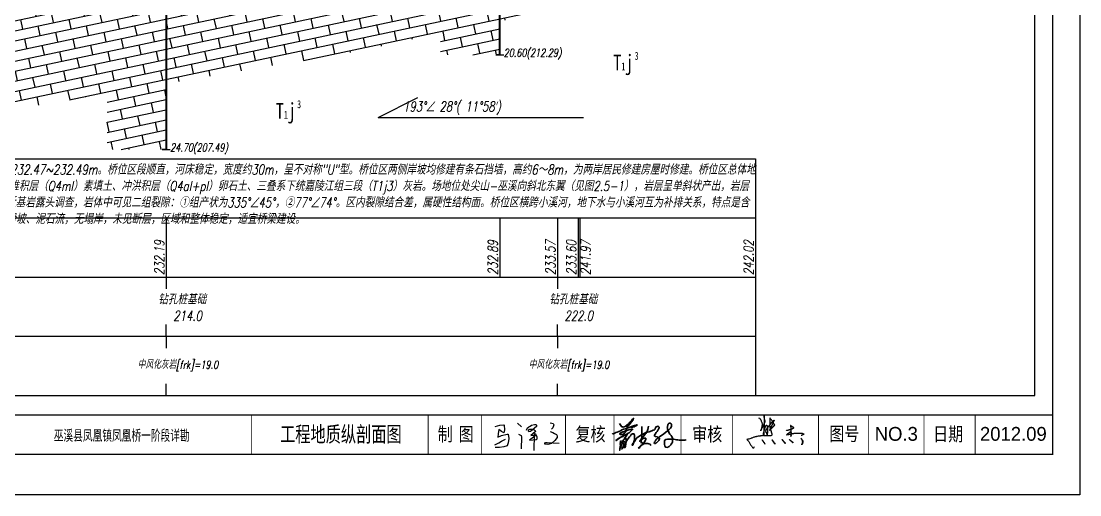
# Model space of a CAD drawing. Header units: millimetres. Extents: x -513 to 23624, y -721 to 12066.
# Drawn here: x 533 to 801.1, y -68.7 to 51.3 of the extents above; entities that cross this region are included whole.
import ezdxf
from ezdxf.enums import TextEntityAlignment as Align

# ---------------------------------------------------------------- set-up
doc = ezdxf.new("R2010")
doc.units = ezdxf.units.MM
doc.linetypes.add('x-tc', pattern=[18, 15, -3])
doc.layers.add('图框', color=7, linetype='Continuous')
doc.layers.add('签名', color=7, linetype='Continuous')
doc.styles.add('FS', font='fsdb_e.shx', dxfattribs={"width": 0.75, "bigfont": 'fsdb.shx'})
doc.styles.add('FSMM', font='fsdb_e.shx', dxfattribs={"width": 0.75, "bigfont": 'fsdb.shx'})
doc.styles.get("Standard").update_dxf_attribs({"font": 'italc1.shx', "width": 0.75, "bigfont": 'fsdb.shx'})
doc.styles.add('xdb', font='italc1.shx', dxfattribs={"width": 0.75, "bigfont": 'fsdb.shx'})
pattern_1 = [(11.9783, (0, 0), (-0.518852, 2.445566), []), (101.9783, (0, 0), (-4.431758, 1.615402), [2.5, -2.5])]

# ---------------------------------------------------------------- blocks, each defined once
blk = doc.blocks.new('A$C0A595376')
at = {"layer": '签名', "color": 7, "linetype": 'x-tc', "lineweight": -3}
for p, q in [((-0.84, 4.08), (0.06, 4.32)), ((0.06, 4.32), (0.84, 4.39)), ((0.84, 4.39), (0.96, 4.29)), ((0.96, 4.29), (0.98, 3.4)), ((3.52, 4.68), (4.29, 4)), ((5.73, 4), (5.97, 4.14)), ((5.97, 4.14), (6.24, 4.34)), ((6.24, 4.34), (6.82, 4.44)), ((6.82, 4.44), (7, 4.45)), ((7, 4.45), (7.15, 4.44)), ((7.15, 4.44), (7.24, 4.35)), ((7.24, 4.35), (7.26, 4.09)), ((9.91, 4.75), (10.23, 4.7)), ((10.23, 4.7), (10.47, 4.62)), ((10.6, 4.38), (10.44, 3.8)), ((10.47, 4.62), (10.6, 4.38)), ((-0.22, 2.61), (-0.31, 1.99)), ((-0.31, 1.99), (0.4, 2.28)), ((-0.08, 3.48), (-0.22, 2.61)), ((0.41, 3.1), (-0.08, 3.48)), ((0.4, 2.28), (1.49, 2.6)), ((0.85, 2.81), (0.41, 3.1)), ((0.98, 3.4), (0.85, 2.81)), ((1.49, 2.6), (1.73, 2.57)), ((1.73, 2.57), (1.82, 1.74)), ((3.74, 2.54), (4.24, 2.31)), ((4.24, 2.31), (4.32, 1.96)), ((5.26, 3.36), (5.5, 3.77)), ((5.5, 3.77), (5.73, 4)), ((5.68, 3.28), (5.85, 3.53)), ((5.68, 3.17), (5.68, 3.28)), ((5.73, 3.04), (5.68, 3.17)), ((6.05, 3.08), (5.73, 3.04)), ((5.85, 3.53), (6.13, 3.55)), ((7.2, 2.38), (5.9, 1.41)), ((6.41, 3.36), (6.05, 3.08)), ((6.54, 2.63), (6.11, 2.31)), ((6.11, 2.31), (7.2, 2.38)), ((6.13, 3.55), (6.56, 3.55)), ((7.26, 4.09), (6.41, 3.36)), ((7.07, 3.11), (6.54, 2.63)), ((6.56, 3.55), (6.97, 3.3)), ((6.75, 2.48), (6.73, -0.6)), ((6.8, 2.55), (6.75, 2.48)), ((6.88, 2.63), (6.8, 2.55)), ((7.12, 2.51), (6.88, 2.63)), ((6.97, 3.3), (7.07, 3.11)), ((7.35, 2.06), (7.12, 2.51)), ((9.89, 3.08), (10.44, 2.92)), ((10.44, 3.8), (10.15, 3.53)), ((10.44, 2.92), (10.76, 2.71)), ((10.76, 2.71), (11.13, 2.5)), ((11.13, 2.5), (11.27, 2.23)), ((11.27, 2.23), (11.27, 1.89)), ((-0.87, 0.47), (-0.12, 0.9)), ((0, 0), (-0.82, 0)), ((-0.12, 0.9), (0.43, 1.22)), ((0.87, 0.08), (0, 0)), ((0.43, 1.22), (1.2, 1.62)), ((1.54, 0.32), (0.87, 0.08)), ((1.73, 0.91), (1.54, 0.32)), ((1.82, 1.74), (1.73, 0.91)), ((4.32, 1.96), (4.26, -0.3)), ((5.9, 1.41), (7.16, 1.54)), ((7.16, 1.54), (7.39, 1.69)), ((7.39, 1.84), (7.35, 2.06)), ((7.39, 1.69), (7.39, 1.84)), ((8.88, 0.78), (8.98, 0.94)), ((8.88, 0.64), (8.88, 0.78)), ((9.41, 0.56), (8.88, 0.64)), ((8.98, 0.94), (9.3, 0.96)), ((9.3, 0.96), (11.64, 0.8)), ((10.15, 0.78), (9.41, 0.56)), ((10.81, 1.31), (10.15, 0.78)), ((11.27, 1.89), (10.81, 1.31))]:
    blk.add_line(p, q, dxfattribs=at)
blk = doc.blocks.new('A$C4A3225B1')
at = {"layer": '签名', "color": 7, "linetype": 'Continuous'}
for points in [[(1.36, 7.58), (1.79, 7.33), (1.86, 7.19), (1.94, 7.05), (2.02, 6.89), (2.17, 6.56), (2.24, 6.4), (2.27, 6.18), (2.29, 5.78), (2.26, 5.6), (2.2, 5.26), (2.16, 5.04), (2, 4.42), (2.04, 4.58), (1.99, 4.44), (1.94, 4.3), (1.99, 4.42), (2.01, 4.46), (2.04, 4.51), (2.06, 4.55), (2.07, 4.58), (2.09, 4.62), (2.11, 4.66), (2.14, 4.71), (2.16, 4.75), (2.18, 4.79), (2.19, 4.82), (2.32, 5.09), (2.4, 5.25), (2.47, 5.39), (2.52, 5.5), (2.58, 5.62), (2.66, 5.78), (2.78, 6.02), (2.88, 6.22), (2.97, 6.41), (3.03, 6.53), (3.08, 6.63), (3.11, 6.7), (3.08, 6.77), (3.04, 6.86), (3.01, 6.93), (2.96, 7.03), (2.94, 7.14), (2.92, 7.25), (2.9, 7.38), (2.88, 7.51), (2.86, 7.63), (2.84, 7.73), (2.83, 7.82), (2.83, 7.99), (2.81, 8.25), (2.83, 7.99), (2.81, 7.91), (2.84, 7.73), (2.8, 7.52), (2.8, 7.29), (2.79, 7.02), (2.79, 6.64), (2.79, 6.38), (2.78, 6.26), (2.78, 6.09), (2.78, 6.02), (2.78, 5.8), (2.77, 5.32), (2.76, 4.8), (2.75, 4.23), (2.75, 4.03), (2.75, 3.93), (2.75, 3.84), (2.75, 3.74), (2.74, 3.65), (2.74, 3.6), (2.74, 3.55), (2.74, 3.5), (2.74, 3.43), (2.74, 3.29), (2.74, 3.23), (2.74, 3.15), (2.71, 3.19), (2.69, 3.23), (2.68, 3.29), (2.68, 3.37), (2.68, 3.48), (2.67, 3.61), (2.66, 3.73), (2.68, 3.78), (2.69, 3.83), (2.71, 3.88), (2.73, 3.95), (2.75, 4.03), (2.78, 4.14), (2.8, 4.2), (2.81, 4.25), (2.82, 4.28), (2.83, 4.32), (2.85, 4.37), (2.86, 4.39), (2.87, 4.45), (2.94, 4.68), (2.99, 4.84), (3.02, 4.95), (3.06, 5.1), (3.08, 5.17), (3.11, 5.27), (3.15, 5.38), (3.19, 5.53), (3.28, 5.63), (3.32, 5.67), (3.36, 5.73), (3.43, 5.71), (3.49, 5.7), (3.53, 5.64), (3.56, 5.58), (3.58, 5.46), (3.58, 5.37), (3.6, 5.25), (3.61, 5.16), (3.62, 5.06), (3.63, 4.98), (3.63, 4.97), (3.66, 4.68), (3.68, 4.48), (3.69, 4.38), (3.68, 4.28), (3.67, 4.22), (3.67, 4.15), (3.66, 4.05), (3.65, 3.99), (3.64, 3.88), (3.63, 3.8), (3.61, 3.6), (3.61, 3.44), (3.61, 3.36), (3.61, 3.32), (3.61, 3.28), (3.6, 3.32), (3.59, 3.36), (3.58, 3.39), (3.56, 3.43), (3.54, 3.49), (3.53, 3.54), (3.5, 3.62), (3.48, 3.67), (3.46, 3.73), (3.44, 3.8), (3.41, 3.83), (3.38, 3.86), (3.35, 3.89), (3.33, 3.91), (3.28, 3.96), (3.26, 3.98), (3.23, 4.01), (3.21, 4.03), (3.21, 4.05), (3.21, 4.08), (3.2, 4.1), (3.2, 4.14), (3.2, 4.16), (3.19, 4.25), (3.24, 4.35), (3.27, 4.41), (3.32, 4.51), (3.36, 4.58), (3.4, 4.64), (3.44, 4.71), (3.49, 4.79), (3.52, 4.82), (3.54, 4.85), (3.59, 4.92), (3.63, 4.98), (3.69, 5.06), (3.74, 5.13), (3.79, 5.19), (3.86, 5.3), (3.91, 5.37), (3.99, 5.47), (4.04, 5.54), (4.15, 5.69), (4.22, 5.78), (4.35, 5.95), (4.4, 6.03), (4.44, 6.08), (4.49, 6.14), (4.52, 6.17), (4.56, 6.22), (4.63, 6.3), (4.69, 6.38), (4.73, 6.43), (4.77, 6.47), (4.81, 6.53), (4.86, 6.57), (4.89, 6.6), (4.95, 6.65), (4.98, 6.68), (5.05, 6.75), (5.15, 6.84), (5.23, 6.91), (5.23, 6.98), (5.29, 6.98), (5.3, 6.98), (5.32, 6.98), (5.27, 6.87), (5.22, 6.77), (5.17, 6.65), (5.12, 6.54), (5.09, 6.43), (5.02, 6.32), (4.97, 6.2), (4.89, 6.04), (4.87, 5.99), (4.8, 5.84), (4.73, 5.68), (4.68, 5.57), (4.63, 5.46), (4.6, 5.39), (4.56, 5.31), (4.48, 5.13), (4.43, 5.02), (4.36, 4.86), (4.29, 4.72), (4.25, 4.63), (4.2, 4.5), (4.17, 4.44), (4.14, 4.38), (4.21, 4.45), (4.26, 4.5), (4.3, 4.55), (4.38, 4.62), (4.43, 4.65), (4.42, 4.67), (4.49, 4.74), (4.57, 4.82), (4.59, 4.85), (4.69, 4.95), (4.76, 5.02), (4.81, 5.08), (4.92, 5.18), (4.99, 5.25), (5.03, 5.3), (5.09, 5.37), (5.15, 5.42), (5.2, 5.47), (5.26, 5.54), (5.3, 5.58), (5.35, 5.63), (5.39, 5.67), (5.42, 5.7), (5.44, 5.72), (5.47, 5.75), (5.49, 5.77), (5.47, 5.81), (5.45, 5.84), (5.43, 5.87), (5.35, 6), (5.23, 6.19), (5.14, 6.35), (5.08, 6.45), (4.95, 6.65), (4.82, 6.85), (4.66, 7.06), (4.57, 7.2), (4.44, 7.38), (4.35, 7.44), (4.26, 7.5), (4.26, 7.33), (4.26, 7.18), (4.26, 7.08), (4.26, 6.84), (4.26, 6.65), (4.26, 6.44), (4.26, 6.23), (4.24, 6.04), (4.21, 5.85), (4.22, 5.78), (4.15, 5.69), (4.23, 5.59), (4.24, 5.33), (4.28, 5.16), (4.31, 5), (4.36, 4.86), (4.43, 4.65), (4.54, 4.3), (4.59, 4.09), (4.64, 3.88), (4.71, 3.7), (4.79, 3.53), (4.76, 3.25), (4.66, 3.1), (4.4, 3.06), (4.14, 3.03), (3.83, 3.03), (3.65, 3.03), (3.36, 3.03), (3.09, 3.05), (2.9, 3.06), (2.74, 3.06), (2.66, 3.08), (2.35, 3.05), (2.04, 3.03), (1.78, 2.99), (1.6, 2.96), (1.27, 2.92), (0.88, 2.84), (0.66, 2.79), (0.36, 2.73), (-0.34, 2.48), (-0.58, 2.39), (-1.04, 2.23), (-1.29, 2.15), (-1.54, 2.08), (-1.34, 1.86), (-0.94, 1.28), (-0.74, 0.9), (-0.53, 0.64), (-0.32, 0.37), (-0.23, 0.22), (-0.08, 0.02), (0.16, 0.02), (0.34, 0.31)], [(8.39, 4.43), (8.55, 4.43), (8.62, 4.44), (8.71, 4.44), (8.77, 4.45), (8.84, 4.45), (8.91, 4.48), (9.06, 4.54), (9.14, 4.57), (9.27, 4.63), (9.43, 4.67), (9.49, 4.69), (9.63, 4.72), (9.72, 4.75), (9.85, 4.81), (9.9, 4.84), (10.07, 4.91), (10.15, 4.95), (10.25, 5.01), (10.35, 5.08), (10.24, 5.14), (10.15, 5.2), (10.05, 5.27), (9.99, 5.31), (9.9, 5.37), (9.81, 5.43), (9.74, 5.48), (9.67, 5.53), (9.61, 5.57), (9.52, 5.63), (9.52, 5.55), (9.52, 5.37), (9.53, 5.29), (9.53, 5.11), (9.53, 5.04), (9.53, 4.94), (9.54, 4.86), (9.54, 4.79), (9.54, 4.72), (9.54, 4.7), (9.54, 4.64), (9.54, 4.61), (9.54, 4.55), (9.54, 4.52), (9.54, 4.46), (9.55, 4.39), (9.55, 4.28), (9.55, 4.16), (9.55, 4.04), (9.56, 3.95), (9.56, 3.78), (9.56, 3.68), (9.56, 3.58), (9.58, 3.52), (9.57, 3.41), (9.57, 3.3), (9.57, 3.23), (9.58, 3.1), (9.63, 3.09), (9.59, 3.02), (9.6, 2.96), (9.59, 2.9), (9.61, 3.03), (9.62, 3.07), (9.63, 3.13), (9.64, 3.19), (9.67, 3.26), (9.66, 3.31), (9.67, 3.39), (9.68, 3.45), (9.69, 3.5), (9.7, 3.54), (9.75, 3.69), (9.73, 3.78), (9.77, 3.83), (9.74, 3.85), (9.72, 3.87), (9.68, 3.9), (9.64, 3.93), (9.62, 3.95), (9.56, 3.95), (9.51, 3.95), (9.39, 3.95), (9.31, 3.89), (9.26, 3.86), (9.2, 3.81), (9.13, 3.77), (9.09, 3.74), (9.05, 3.71), (9.01, 3.68), (8.95, 3.64), (8.9, 3.6), (8.83, 3.55), (8.77, 3.51), (8.73, 3.49), (8.69, 3.46), (8.63, 3.42), (8.6, 3.39), (8.56, 3.36), (8.52, 3.34), (8.47, 3.3), (8.59, 3.32), (8.73, 3.35), (8.83, 3.37), (8.92, 3.39), (9.02, 3.41), (9.11, 3.43), (9.17, 3.44), (9.26, 3.46), (9.35, 3.47), (9.45, 3.49), (9.49, 3.5), (9.56, 3.52), (9.65, 3.53), (9.73, 3.55), (9.8, 3.56), (9.87, 3.58), (9.97, 3.59), (10.03, 3.6), (10.11, 3.62), (10.19, 3.63), (10.27, 3.65), (10.31, 3.65), (10.37, 3.67), (10.42, 3.68), (10.51, 3.68), (10.88, 3.7), (10.97, 3.7), (11.17, 3.7), (11.28, 3.7), (11.4, 3.7), (11.54, 3.7), (11.65, 3.7), (11.82, 3.7), (11.94, 3.7), (12.05, 3.7), (12.18, 3.69), (12.26, 3.69), (12.34, 3.68), (12.41, 3.68), (12.47, 3.68), (12.6, 3.63), (12.72, 3.58), (12.75, 3.55), (12.84, 3.5), (12.82, 3.48), (12.79, 3.41), (12.75, 3.35), (12.69, 3.32), (12.64, 3.3), (12.52, 3.25), (12.45, 3.22), (12.37, 3.18), (12.29, 3.14), (12.22, 3.1)], [(4.8, 2.02), (4.94, 1.89), (4.99, 1.81), (5.07, 1.71), (5.08, 1.61), (5.16, 1.57), (5.18, 1.48), (5.24, 1.39), (5.29, 1.32), (5.37, 1.2), (5.43, 1.11), (5.49, 1.02), (5.52, 0.98), (5.56, 1.03), (5.48, 1.12), (5.37, 1.2), (5.3, 1.31), (5.25, 1.45), (5.07, 1.63), (5, 1.73), (4.89, 1.9), (4.8, 2.02), (5.14, 1.6), (5.21, 1.5), (5.36, 1.27), (5.53, 1.04), (5.52, 1.03), (5.46, 1.08), (5.42, 1.14), (5.37, 1.21), (5.31, 1.29), (5.27, 1.35), (5.21, 1.43), (5.17, 1.49), (5.11, 1.54)], [(7.32, 2.1), (7.46, 1.98), (7.53, 1.91), (7.61, 1.81), (7.64, 1.72), (7.72, 1.68), (7.75, 1.59), (7.81, 1.51), (7.86, 1.45), (7.96, 1.33), (8.03, 1.25), (8.1, 1.17), (8.13, 1.13), (8.16, 1.18), (8.08, 1.26), (7.96, 1.33), (7.88, 1.43), (7.82, 1.57), (7.63, 1.73), (7.54, 1.83), (7.42, 1.98), (7.32, 2.1), (7.69, 1.71), (7.77, 1.62), (7.95, 1.4), (8.14, 1.18), (8.12, 1.17), (8.06, 1.22), (8.01, 1.27), (7.96, 1.34), (7.89, 1.41), (7.84, 1.47), (7.78, 1.55), (7.73, 1.6), (7.67, 1.65)], [(9.16, 2.08), (9.33, 1.99), (9.4, 1.93), (9.5, 1.85), (9.54, 1.77), (9.63, 1.74), (9.67, 1.66), (9.75, 1.6), (9.82, 1.54), (9.94, 1.45), (10.02, 1.38), (10.1, 1.31), (10.14, 1.28), (10.16, 1.34), (10.06, 1.4), (9.94, 1.44), (9.83, 1.53), (9.75, 1.65), (9.53, 1.78), (9.43, 1.86), (9.28, 1.98), (9.16, 2.08), (9.6, 1.77), (9.7, 1.69), (9.91, 1.51), (10.13, 1.33), (10.12, 1.32), (10.05, 1.35), (9.99, 1.4), (9.93, 1.45), (9.85, 1.52), (9.79, 1.57), (9.72, 1.63), (9.66, 1.67), (9.59, 1.71)], [(12.12, 2.45), (12.38, 2.07), (12.56, 1.81), (12.59, 1.67), (12.62, 1.52), (12.56, 1.24), (12.51, 1.11), (12.46, 0.99), (12.39, 0.88), (12.33, 0.77), (12.46, 1.06), (12.56, 1.31), (12.57, 1.57), (12.55, 1.64), (12.55, 1.73), (12.52, 1.83), (12.45, 1.91), (12.43, 1.95), (12.41, 1.98), (12.3, 2.18), (12.23, 2.28), (12.17, 2.37), (12.12, 2.45), (12.41, 2.03), (12.44, 1.99), (12.48, 1.93), (12.51, 1.89), (12.53, 1.85), (12.55, 1.83), (12.56, 1.8), (12.57, 1.77), (12.58, 1.71), (12.59, 1.67), (12.59, 1.63), (12.6, 1.59), (12.59, 1.57), (12.59, 1.54), (12.6, 1.52), (12.61, 1.49), (12.59, 1.38), (12.54, 1.27), (12.52, 1.22), (12.48, 1.13), (12.46, 1.06), (12.4, 0.91), (12.39, 0.88), (12.37, 0.85), (12.35, 0.82), (12.34, 0.79), (12.33, 0.77)]]:
    blk.add_spline(points, degree=3, dxfattribs=at)
at = {"layer": '签名', "color": 7, "linetype": 'Continuous', "start_tangent": (0.570994, -0.820954), "end_tangent": (0.570994, -0.820954)}
blk.add_spline([(2.31, 2.02), (2.48, 1.77), (2.58, 1.64), (2.67, 1.5), (2.76, 1.38), (2.86, 1.23), (2.97, 1.1), (3.05, 1.05), (3.03, 0.98), (2.96, 1.05), (2.9, 1.11), (2.85, 1.19), (2.8, 1.25), (2.75, 1.34), (2.7, 1.42), (2.61, 1.54), (2.54, 1.69), (2.45, 1.82), (2.4, 1.89), (2.31, 2.02)], degree=3, dxfattribs=at)
blk = doc.blocks.new('z')
at = {"layer": '图框', "color": 7, "lineweight": 35}
for points in [[(35627849.8, 3315053.1), (35627850.8, 3315051.7), (35627851.6, 3315050.4), (35627852.3, 3315049.2), (35627853.1, 3315048.9), (35627853.8, 3315048.7), (35627854.6, 3315048.4), (35627855.6, 3315048.7), (35627857.1, 3315049.2), (35627859.3, 3315050.9), (35627860.8, 3315052.1), (35627862, 3315053.6), (35627862.9, 3315054.7), (35627864.1, 3315056.2), (35627865.5, 3315057.3), (35627866.4, 3315058.7), (35627867.8, 3315059.8), (35627867.2, 3315057.9), (35627865.1, 3315055.3), (35627863.8, 3315053.7), (35627861.9, 3315051.4), (35627860.7, 3315049.9), (35627858.7, 3315048.1)], [(35627840.7, 3315040.9), (35627841.2, 3315040.2), (35627841.5, 3315040), (35627842.1, 3315040.1), (35627843.9, 3315040.9), (35627845.2, 3315041.5), (35627847, 3315042.3), (35627848.9, 3315043.1), (35627850.9, 3315044), (35627852.8, 3315044.9), (35627854.8, 3315045.8), (35627857.3, 3315046.3), (35627859.6, 3315047.1), (35627862.4, 3315048.1), (35627865, 3315049.2), (35627866.5, 3315049.9), (35627868.8, 3315050.7), (35627870.9, 3315051.2), (35627872, 3315051.5), (35627872.3, 3315051.2), (35627871.6, 3315050.8), (35627869.7, 3315049.8), (35627868.3, 3315049.1), (35627867, 3315048.7), (35627866.1, 3315048.2), (35627865.4, 3315048), (35627864.6, 3315047.6)], [(35627858.8, 3315046.9), (35627858.6, 3315044.6), (35627858.2, 3315043.6), (35627857.6, 3315042.6), (35627857.1, 3315041.9), (35627856.3, 3315041.1), (35627855.2, 3315040.2), (35627854.3, 3315039.6), (35627853.2, 3315039.1), (35627852.3, 3315039.1), (35627851.2, 3315039.2), (35627850.2, 3315039.7), (35627850.3, 3315040.3), (35627850.7, 3315040.9), (35627852.4, 3315041.7), (35627853.9, 3315042.4), (35627855.7, 3315043), (35627857.6, 3315043.7), (35627859.3, 3315044.3), (35627861.5, 3315045), (35627863.2, 3315045.5), (35627865, 3315045.7), (35627866.2, 3315045.8), (35627866.4, 3315045.4), (35627865.7, 3315044.9), (35627861.9, 3315041.4), (35627860.7, 3315040.7), (35627859.3, 3315039.6), (35627857.2, 3315038.7), (35627853.7, 3315036.6), (35627850.5, 3315035.2), (35627849.1, 3315034), (35627847.9, 3315033.4), (35627845.4, 3315031.7), (35627845.3, 3315031.7), (35627848.5, 3315034), (35627849.7, 3315034.6), (35627850.8, 3315035.4), (35627853.2, 3315036.5), (35627854.5, 3315037.3), (35627856.5, 3315038.3), (35627857.9, 3315038.8), (35627859.5, 3315039.5), (35627859.8, 3315039.3), (35627859.2, 3315038.2), (35627856.9, 3315035.5), (35627855.9, 3315034.5), (35627855.5, 3315034.3)], [(35627852.3, 3315031.2), (35627850.8, 3315030.1), (35627850.9, 3315028.8), (35627850.8, 3315027.2), (35627850.9, 3315024.8), (35627850.7, 3315023.5), (35627850.3, 3315021.3), (35627850.2, 3315019.5), (35627850.1, 3315019.1), (35627850.2, 3315020), (35627850.8, 3315022.2), (35627851.8, 3315024.4), (35627852.6, 3315027.3), (35627853.3, 3315029), (35627854.1, 3315030.7), (35627855, 3315032.3), (35627856.1, 3315033.4), (35627857, 3315034.3), (35627857.7, 3315034.2), (35627858.2, 3315032.8), (35627858.4, 3315032.4), (35627858.4, 3315030.3), (35627858, 3315026.7), (35627857.5, 3315024.3), (35627857.1, 3315023.2), (35627856.8, 3315022.4), (35627856.3, 3315022.4), (35627855.9, 3315022.5), (35627855.5, 3315023.8), (35627855.2, 3315025.5), (35627854.7, 3315027.1), (35627853.9, 3315028.5), (35627853.5, 3315030), (35627853.6, 3315030.7), (35627854.2, 3315030.8), (35627855, 3315030.5), (35627856.1, 3315029.9), (35627856.8, 3315029.4), (35627857.8, 3315028.6), (35627857.8, 3315027.4), (35627857.2, 3315025.7), (35627856.3, 3315024.5), (35627855.6, 3315023.4), (35627854.4, 3315022.2), (35627854.1, 3315021.7), (35627853.5, 3315021.2), (35627853, 3315020.8), (35627852.7, 3315020.8), (35627854.1, 3315023.1), (35627855, 3315024.7), (35627856, 3315026.4), (35627856.9, 3315028), (35627858.4, 3315029.8), (35627859.2, 3315031.7), (35627860.2, 3315033.4), (35627861, 3315034.1), (35627862.5, 3315036.3), (35627863.8, 3315037.5), (35627864.8, 3315039), (35627866.3, 3315039.8), (35627867.6, 3315040.2), (35627868.1, 3315040), (35627868.5, 3315039.3), (35627868.7, 3315038.4), (35627869, 3315036.5), (35627868.8, 3315035.3), (35627868.8, 3315033.8), (35627868.5, 3315031.2), (35627867.6, 3315028.1), (35627867.2, 3315026.7), (35627867, 3315026), (35627866.6, 3315025.5), (35627866.1, 3315025.5), (35627866, 3315026.3), (35627866.2, 3315026.8), (35627867.3, 3315028), (35627869.1, 3315030.8), (35627869.8, 3315032.1), (35627871.2, 3315033.8), (35627872.3, 3315035.4), (35627874, 3315036.2), (35627876.8, 3315038.1), (35627879.1, 3315039), (35627883.4, 3315041.6), (35627887.5, 3315042.7), (35627891, 3315043.9), (35627892.8, 3315044.7), (35627894.2, 3315044.9), (35627894.7, 3315045)], [(35627886.5, 3315049.8), (35627886.4, 3315047.5), (35627886, 3315045.5), (35627884.4, 3315042.2), (35627883.3, 3315040.6), (35627882.3, 3315039.5), (35627881.1, 3315037.7), (35627880, 3315036.2), (35627878.4, 3315035), (35627877.2, 3315033.2), (35627876.5, 3315031.6), (35627875.4, 3315030.6), (35627876.1, 3315031.4), (35627877.1, 3315032), (35627878.8, 3315033), (35627880.1, 3315034.2), (35627881.3, 3315034.6), (35627883.1, 3315034.3), (35627883.4, 3315033.2), (35627882.7, 3315032.1), (35627881.4, 3315029.8), (35627879.6, 3315026.9), (35627878.1, 3315025.5), (35627876.7, 3315023.7), (35627875.7, 3315023), (35627874.8, 3315021.9), (35627874, 3315021.9), (35627874.2, 3315022.8), (35627875.6, 3315023.7), (35627876.9, 3315025.2), (35627878.5, 3315026.1), (35627880.9, 3315027.1), (35627882.5, 3315027.5), (35627884.7, 3315027.8), (35627885.9, 3315027.8), (35627886.9, 3315027.4), (35627888.6, 3315026.8), (35627889.1, 3315026.2), (35627889.6, 3315025.3)], [(35627878.1, 3315049.2), (35627878.3, 3315039.9), (35627878.1, 3315036.1), (35627877.8, 3315033.7), (35627877.5, 3315030.8), (35627877.5, 3315029), (35627877.9, 3315028.3), (35627878.7, 3315030)], [(35627894.7, 3315045), (35627895.1, 3315046.9), (35627895.5, 3315047.8), (35627896.3, 3315048.7), (35627897.7, 3315049.3), (35627898.8, 3315049.7), (35627899.5, 3315049.4), (35627899.8, 3315049), (35627900.1, 3315048.6), (35627900.2, 3315047.9), (35627899.7, 3315046.8), (35627898.9, 3315045.1), (35627898.6, 3315044.7), (35627898.1, 3315044), (35627897.5, 3315042.9), (35627896.9, 3315042.3), (35627896.3, 3315041.5), (35627895.1, 3315039.6), (35627894.8, 3315039.1), (35627894.5, 3315038.4), (35627894.5, 3315038.2), (35627894.5, 3315037.5), (35627894.5, 3315037.2), (35627894.8, 3315036.9), (35627895.7, 3315036.5), (35627896.1, 3315036.5), (35627897.5, 3315036.2), (35627898.1, 3315035.8), (35627899.5, 3315035.4), (35627900, 3315034.9), (35627900.7, 3315034.3), (35627900.7, 3315033.5), (35627900.4, 3315032.9), (35627900.3, 3315032.6), (35627900, 3315031.7), (35627899.6, 3315031.2), (35627898.5, 3315030.1), (35627897.7, 3315029.5), (35627897.2, 3315029), (35627896.7, 3315028.6), (35627896.4, 3315028.4), (35627895.9, 3315028.1), (35627895.4, 3315027.9), (35627895.1, 3315027.9), (35627894.5, 3315027.8), (35627894.1, 3315028.6), (35627894.1, 3315028.9), (35627894.9, 3315029.6), (35627895.3, 3315031.1), (35627896.1, 3315032.1), (35627897, 3315033), (35627901.2, 3315036.6), (35627903.4, 3315037.9), (35627906, 3315040.2), (35627908.9, 3315042), (35627911.6, 3315044.3), (35627913.2, 3315045.9), (35627914.8, 3315047.1), (35627916, 3315049.4), (35627915.9, 3315050.9), (35627915.8, 3315051.9), (35627915.5, 3315052.6), (35627914.9, 3315053.2), (35627914.5, 3315053.5), (35627913.5, 3315053.7), (35627912.7, 3315053.7), (35627912.4, 3315053.3), (35627912, 3315052.6), (35627911.6, 3315052.1), (35627911.3, 3315051.5), (35627911.1, 3315050.6), (35627911, 3315050), (35627910.9, 3315049.4), (35627910.7, 3315048.7), (35627910.6, 3315048.1), (35627910.7, 3315047.8), (35627910.7, 3315047.2), (35627910.9, 3315046.9), (35627910.9, 3315046.3), (35627911.5, 3315044.2), (35627912.1, 3315043.3), (35627912.5, 3315042), (35627913.1, 3315041), (35627913.8, 3315039.7), (35627914.5, 3315038.8), (35627915.6, 3315037.7), (35627916.1, 3315037), (35627917.4, 3315034.8), (35627917.6, 3315033.8), (35627917.7, 3315033), (35627917.4, 3315031.9), (35627917.1, 3315030.3), (35627917.1, 3315029.6), (35627916.8, 3315028.7), (35627916.5, 3315028.1), (35627915.6, 3315026.7), (35627914.9, 3315025.9), (35627914, 3315024.8), (35627913.1, 3315024), (35627912.3, 3315023.4), (35627911.7, 3315023.3), (35627910.7, 3315022.8), (35627909.3, 3315022.9), (35627908.2, 3315023.2), (35627908, 3315023.8), (35627907.6, 3315024.9), (35627907, 3315026.4), (35627907, 3315027.6), (35627907.1, 3315029.4), (35627907.2, 3315030.7), (35627907.5, 3315032), (35627908.6, 3315032.9), (35627910.7, 3315033.2), (35627912.1, 3315033.4), (35627915.5, 3315033), (35627918.2, 3315033), (35627920.5, 3315032.7), (35627922.2, 3315032.5), (35627923.8, 3315032.3), (35627925.9, 3315032.1), (35627928.6, 3315031.9), (35627930.8, 3315031.9), (35627932.8, 3315032), (35627933.6, 3315032), (35627934, 3315032.6)]]:
    blk.add_lwpolyline(points, dxfattribs=at)

msp = doc.modelspace()

# ---------------------------------------------------------------- hatches: boundary and pattern name
at = {"linetype": 'Continuous'}
h = msp.add_hatch(dxfattribs=at)
h.set_pattern_fill('HY', angle=11.978284, style=0, pattern_type=2)
h.set_pattern_definition(pattern_1)
h.paths.add_polyline_path([(668.79252, 117.38914), (654.19252, 113.79262), (654.19252, 51.25611), (718.99252, 64.81865), (718.99252, 125.92847)])
h.paths.add_polyline_path([(668.79252, 129.38475), (654.19252, 126.29262), (654.19252, 113.79262), (668.79252, 117.38914), (718.99252, 125.92847), (718.99252, 135.42516)])
h.paths.add_polyline_path([(654.19252, 113.79262), (654.19252, 126.29262), (569.74252, 95.79262), (569.74252, 80.79262)])
h.paths.add_polyline_path([(569.74252, 80.79262), (569.74252, 35.48574), (617.02183, 43.47635), (654.19252, 51.25611), (654.19252, 113.79262)])
h.paths.add_polyline_path([(470.49252, 77.44262), (420.49252, 74.84887), (420.49252, 71.34262), (420.49252, 16.46733), (436.61941, 16.46733), (472.66592, 19.07896), (569.74252, 35.48574), (569.74252, 80.79262)])
h.paths.add_polyline_path([(569.74252, 80.79262), (569.74252, 95.79262), (470.49252, 87.94262), (470.49252, 77.44262)])
h.paths.add_polyline_path([(470.49252, 77.44262), (470.49252, 87.94262), (420.49252, 87.03036), (420.49252, 74.84887)])
h.paths.add_polyline_path([(654.19252, 61.04262), (660.87109, 61.04262), (660.87109, 58.04262), (654.19252, 58.04262)], flags=9)
h.paths.add_polyline_path([(654.69252, 115.79262), (666.27287, 115.79262), (666.27287, 112.79262), (654.69252, 112.79262)], flags=24)
h.paths.add_polyline_path([(654.69252, 128.29262), (666.32645, 128.29262), (666.32645, 125.29262), (654.69252, 125.29262)], flags=25)
h.paths.add_polyline_path([(570.24252, 82.79262), (582.78716, 82.79262), (582.78716, 79.79262), (570.24252, 79.79262)], flags=24)
h.paths.add_polyline_path([(570.24252, 97.79262), (581.87645, 97.79262), (581.87645, 94.79262), (570.24252, 94.79262)], flags=25)
h.paths.add_polyline_path([(470.49252, 55.69262), (477.17109, 55.69262), (477.17109, 52.69262), (470.49252, 52.69262)], flags=24)
h.paths.add_polyline_path([(470.99252, 23.44262), (483.69787, 23.44262), (483.69787, 20.44262), (470.99252, 20.44262)], flags=24)
h.paths.add_polyline_path([(470.99252, 79.44262), (483.53716, 79.44262), (483.53716, 76.44262), (470.99252, 76.44262)], flags=24)
h.paths.add_polyline_path([(470.99252, 89.94262), (483.53716, 89.94262), (483.53716, 86.94262), (470.99252, 86.94262)], flags=25)
h = msp.add_hatch(dxfattribs=at)
h.set_pattern_fill('HY', angle=11.978284, style=0, pattern_type=2)
h.set_pattern_definition(pattern_1)
h.paths.add_polyline_path([(554.74252, 32.95061), (554.74252, 18.79262), (569.74252, 18.79262), (569.74252, 35.48574)])
h.paths.add_polyline_path([(654.19252, 42.79262), (654.19252, 51.25611), (639.19252, 48.11664), (639.19252, 42.79262)])

# ---------------------------------------------------------------- linework, layer by layer
at = {"color": 7, "linetype": 'Continuous'}
for p, q in [((653.19252, 42.79262), (655.19252, 42.79262)), ((654.19252, 42.79262), (653.19252, 42.79262)), ((623.44892, 26.93413), (633.44892, 31.93413)), ((623.44892, 26.93413), (675.44892, 26.93413)), ((568.74252, 18.79262), (570.74252, 18.79262)), ((569.74252, 18.79262), (568.74252, 18.79262)), ((718.99252, 8.46733), (718.99252, 0.46733)), ((718.99252, 8.46733), (718.99252, 0.46733)), ((718.99252, 8.46733), (718.99252, 0.46733))]:
    msp.add_line(p, q, dxfattribs=at)
for p, q in [((395.49252, 16.46733), (718.99252, 16.46733)), ((718.99252, 16.46733), (718.99252, 1.46733)), ((395.49252, 1.46733), (718.99252, 1.46733)), ((569.74252, 1.46733), (569.74252, -13.53267)), ((654.19252, 1.46733), (654.19252, -13.53267)), ((668.79252, 1.46733), (668.79252, -13.53267)), ((674.09252, 1.46733), (674.09252, -13.53267)), ((674.49252, 1.46733), (674.49252, -13.53267)), ((718.99252, 1.46733), (718.99252, -28.53267)), ((395.49252, -13.53267), (718.99252, -13.53267)), ((395.49252, -13.53267), (718.99252, -13.53267)), ((718.99252, -13.53267), (718.99252, -43.53267)), ((395.49252, -28.53267), (718.99252, -28.53267)), ((395.49252, -43.53267), (718.99252, -43.53267))]:
    msp.add_line(p, q)
msp.add_lwpolyline([(718.99252, -43.53267), (789.71569, -43.53267), (789.71569, 220.60037)], dxfattribs=at)
for points in [[(654.19252, 145.79262, 0.5, 0.5, 0), (654.19252, 42.79262, 0, 0, 0)], [(569.74252, 142.29262, 0.5, 0.5, 0), (569.74252, 18.79262, 0, 0, 0)]]:
    msp.add_lwpolyline(points, format="xyseb", dxfattribs=at)
at = {"linetype": 'Continuous'}
for points in [[(569.74252, -13.53267), (569.74252, -16.53267)], [(668.79252, -13.53267), (668.79252, -16.53267)], [(569.74252, -28.53267), (569.74252, -25.53267)], [(668.79252, -28.53267), (668.79252, -25.53267)], [(569.74252, -28.53267), (569.74252, -31.53267)], [(668.79252, -28.53267), (668.79252, -31.53267)], [(569.74252, -43.53267), (569.74252, -40.53267)], [(668.79252, -43.53267), (668.79252, -40.53267)]]:
    msp.add_lwpolyline(points, dxfattribs=at)
at = {"layer": '图框', "color": 9}
msp.add_lwpolyline([(801.11376, -68.69028), (380.62124, -68.69028), (380.62124, 228.52294), (801.11376, 228.52294)], close=True, dxfattribs=at)
at = {"layer": '图框', "color": 7, "linetype": 'Continuous', "const_width": 0.3}
msp.add_lwpolyline([(392.50133, 222.39018), (794.25419, 222.39018), (794.25419, -58.44853), (392.50133, -58.44853)], close=True, dxfattribs=at)
msp.add_lwpolyline([(794.25419, -48.44853), (465.25419, -48.44853), (465.25419, -58.44853)], dxfattribs=at)
at = {"layer": '图框', "color": 7, "const_width": 0.2}
for points in [[(591.30841, -58.44853), (591.30841, -48.44853)], [(636.06868, -58.44853), (636.06868, -48.44853)], [(649.63197, -58.44853), (649.63197, -48.44853)], [(670.84784, -58.44853), (670.84784, -48.44853)], [(683.12891, -58.44853), (683.12891, -48.44853)], [(700.12269, -58.44853), (700.12269, -48.44853)], [(713.18059, -58.44853), (713.18059, -48.44853)], [(734.93883, -58.44853), (734.93883, -48.44853)], [(747.60832, -58.44853), (747.60832, -48.44853)], [(761.63415, -58.44853), (761.63415, -48.44853)], [(774.59494, -58.44853), (774.59494, -48.44853)]]:
    msp.add_lwpolyline(points, dxfattribs=at)

# ---------------------------------------------------------------- block references
at = {"layer": '图框', "xscale": 1.300000000000182, "yscale": 1.300000000000182, "zscale": 1.300000000000182}
msp.add_blockref('A$C0A595376', (654.103, -56.66085), dxfattribs=at)
at = {"layer": '图框'}
msp.add_blockref('A$C4A3225B1', (718.35277, -56.77962), dxfattribs=at)
at = {"layer": '签名', "linetype": 'Continuous', "xscale": 0.1990656000002673, "yscale": 0.1990656000002673, "zscale": 0.1990656000002673}
msp.add_blockref('z', (-7091594.76625, -659963.66441, 544.65204), dxfattribs=at)

# ---------------------------------------------------------------- texts
at = {"color": 7, "linetype": 'Continuous', "attachment_point": 1, "style": 'xdb'}
for s, insert, char_height, width in [('20.60(212.29)', (655.19252, 44.29262), 2, 52), (' 193°∠ 28°( 11°58′)', (628.44892, 30.93413), 2.5, 95), ('24.70(207.49)', (570.74252, 20.29262), 2, 52), ('\\pi3.83929;桥位区为构造剥蚀-侵蚀河谷地貌。桥位横跨{\\C256;小溪河，河流总体流向自南}向北，勘察时桥位区水位232.47~232.49m。桥位区段顺直，河床稳定，宽度约30m，呈不对称"U"型。桥位区两侧岸坡均修建有条石挡墙，高约6～8m，为两岸居民修建房屋时修建。桥位区总体地形标高232～242m，相对高差10m。  本次勘察表明：桥位区地层由新到老分为第四系全新统人工堆积层（Q4ml）素填土、冲洪积层（Q4al+pl）卵石土、三叠系下统嘉陵江组三段（T1j3）灰岩。场地位处尖山-巫溪向斜北东翼（见图2.5-1），岩层呈单斜状产出，岩层产状193°∠28°。区内构造较简单，未发现断层，勘察深度内据岩芯观察裂隙不发育，经对场地及邻近基岩露头调查，岩体中可见二组裂隙：①组产状为335°∠45°，②77°∠74°。区内裂隙结合差，属硬性结构面。桥位区横跨小溪河，地下水{\\C256;与小溪河互为补排关系，特点}是含水层厚，补给源近，水位埋深浅，渗透性能强，其水力联系好，地下水非常丰富。桥位区及邻近，无滑坡、泥石流，无塌岸，未见断层，区域和整体稳定，适宜桥梁建设。', (421.98135, 14.95617), 2.5, 296.6279653)]:
    msp.add_mtext(s, dxfattribs=dict(at, insert=insert, char_height=char_height, width=width))
at = {"attachment_point": 1}
for s, insert, char_height, width in [('\\f仿宋_GB2312|b0|i0|c134|p49;T\\H2;1\\H4;j', (682.96504, 42.82174), 4, 39.7944), ('\\f仿宋_GB2312|b0|i0|c134|p49;3', (688.35139, 43.51032), 2, 4.9655), ('\\f仿宋_GB2312|b0|i0|c134|p49;T\\H2;1\\H4;j', (597.48979, 30.57598), 4, 39.7944), ('\\f仿宋_GB2312|b0|i0|c134|p49;3', (602.87614, 31.26456), 2, 4.9655)]:
    msp.add_mtext(s, dxfattribs=dict(at, insert=insert, char_height=char_height, width=width))
at = {"char_height": 2.5, "width": 30, "attachment_point": 1, "rotation": 89.9999985, "style": 'xdb'}
for s, insert in [('232.19', (566.74252, -13.03267)), ('232.89', (651.19252, -13.03267)), ('233.57', (665.79252, -13.03267)), ('233.60', (671.09252, -13.03267)), ('241.97', (674.69716, -13.03267)), ('242.02', (715.99252, -13.03267))]:
    msp.add_mtext(s, dxfattribs=dict(at, insert=insert))
at = {"color": 7, "linetype": 'Continuous', "char_height": 2.5, "width": 31.1105541, "attachment_point": 1}
for s, insert in [('     钻孔桩基础\\P        214.0', (561.25321, -17.91009)), ('     钻孔桩基础\\P        222.0', (660.30321, -17.91009))]:
    msp.add_mtext(s, dxfattribs=dict(at, insert=insert))
at = {"color": 7, "char_height": 2, "width": 93.5092593, "attachment_point": 1}
for insert in [(562.48046, -34.737), (661.53046, -34.737)]:
    msp.add_mtext('中风化灰岩[frk]=19.0', dxfattribs=dict(at, insert=insert))
at = {"layer": '图框', "color": 7, "linetype": 'Continuous'}
for s, height, style, width, p in [('工程地质纵剖面图', 4.5, 'FS', 0.9, (613.96538, -53.2444)), ('巫溪县凤凰镇凤凰桥一阶段详勘', 3.072, 'FSMM', 0.8, (558.46021, -53.57693))]:
    msp.add_text(s, height=height, dxfattribs=dict(at, style=style, width=width)).set_placement(p, align=Align.MIDDLE)
at = {"layer": '图框', "color": 7, "linetype": 'Continuous', "style": 'FSMM'}
for s, height, p in [('制 图', 4, (643.04029, -53.24853)), ('复核', 4, (677.18259, -53.24853)), ('审核', 4, (706.74874, -53.24853)), ('图号', 4, (741.46778, -53.24853)), ('NO.3', 3.5, (754.63022, -53.24853)), ('日期', 4, (767.77468, -53.24853)), ('2012.09', 3.5, (784.27891, -53.24853))]:
    msp.add_text(s, height=height, dxfattribs=at).set_placement(p, align=Align.MIDDLE)

doc.saveas('drawing.dxf')
